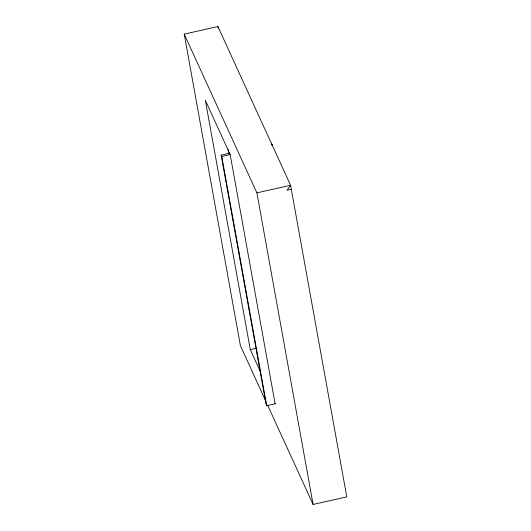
<?xml version="1.0" encoding="UTF-8"?>
<svg xmlns="http://www.w3.org/2000/svg" width="531" height="531" viewBox="0 0 531 531"><rect width="100%" height="100%" fill="white"/><g stroke="black" fill="none" stroke-linecap="round" stroke-linejoin="round"><path stroke-width="0.8" d="M265.898 401.376L240.41 345.701L184.224 34.123L217.909 26.55L290.59 185.299L346.776 496.877L313.091 504.45L267.617 405.14M275.523 403.746L266.701 405.73L266.091 404.403L221.142 155.145L229.565 153.247M221.142 155.145L221.752 156.466L230.175 154.574L275.118 403.832M184.224 34.123L256.904 192.872L290.59 185.299L287.025 190.217L291.307 189.255M230.175 154.574L205.338 100.332L250.287 349.597L255.902 348.336M272.284 145.102L271.68 143.782L271.972 145.408M250.287 349.597L260.29 371.441M256.904 192.872L313.091 504.45M217.909 26.55L218.208 28.183M228.204 149.423L228.941 153.499M221.752 156.466L266.701 405.73"/></g></svg>
